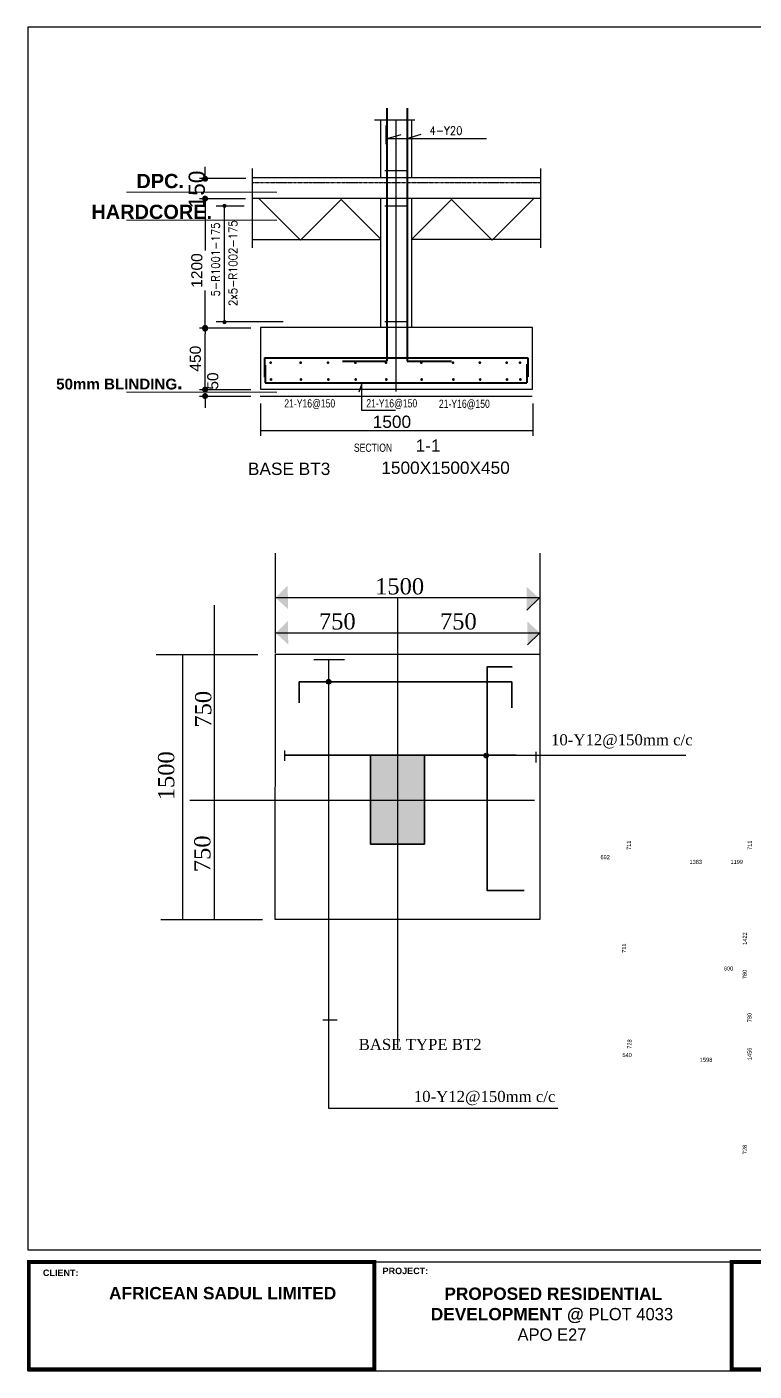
# Model space of a CAD drawing. Header units: inches. Extents: x 23 to 2032867, y 13 to 664695.
# Drawn here: x 454938 to 481823, y 6459 to 56169 of the extents above; entities that cross this region are included whole.
import ezdxf

# ---------------------------------------------------------------- set-up
doc = ezdxf.new("R2010")
doc.units = ezdxf.units.IN
doc.header["$MEASUREMENT"] = 0
doc.linetypes.add('CENTER2', pattern=[0.7, 0.5, -0.1, 0, -0.1])
doc.linetypes.add('PHANTOM', pattern=[2.5, 1.25, -0.25, 0.25, -0.25, 0.25, -0.25])
for name, color, linetype in [('03-DIMS', 180, 'Continuous'), ('Annotation - Text', 7, 'Continuous'), ('COLSTR', 5, 'Continuous'), ('COLTX', 7, 'Continuous'), ('dimensions', 1, 'Continuous'), ('F5', 5, 'Continuous'), ('FDNREIN', 5, 'Continuous'), ('FDNTX', 7, 'Continuous'), ('GRIDSTR', 1, 'CENTER2'), ('Text_blocks', 7, 'Continuous')]:
    doc.layers.add(name, color=color, linetype=linetype)
doc.layers.add('Dim', color=5, linetype='ByLayer', lineweight=0)
doc.layers.add('Text', color=7, linetype='Continuous', lineweight=25)
doc.styles.add('Dim', font='TXT', dxfattribs={"height": 1000})
doc.styles.add('GENERATED_STYLE_3', font='arialbd.ttf')
doc.styles.add('RCDIM', font='romans.shx', dxfattribs={"width": 0.8})
doc.styles.get("Standard").update_dxf_attribs({"font": 'arial.ttf'})
doc.dimstyles.new('STANDARD300', dxfattribs={"dimscale": 0, "dimtxt": 600, "dimasz": 220, "dimexe": 20, "dimexo": 20, "dimgap": 150, "dimtad": 1, "dimdec": 0, "dimzin": 0, "dimdsep": 46, "dimtxsty": 'Standard', "dimblk1": 'DOT', "dimblk2": 'DOT', "dimsah": 1, "dimcen": 0, "dimadec": 0, "dimazin": 0, "dimtfac": 1, "dimtdec": 0, "dimtofl": 0, "dimtmove": 2, "dimatfit": 3, "dimldrblk": 'DOT', "dimfxl": 20, "dimtolj": 1, "dimtzin": 0, "dimarcsym": 0})

# ---------------------------------------------------------------- blocks, each defined once
blk = doc.blocks.new('DOT')
at = {"layer": '03-DIMS', "color": 0, "linetype": 'ByBlock'}
blk.add_line((-0.5, 0), (-1, 0), dxfattribs=at)
at = {"layer": '03-DIMS', "color": 0, "linetype": 'ByBlock', "const_width": 0.5}
blk.add_lwpolyline([(-0.25, 0, 1), (0.25, 0, 1)], format="xyb", close=True, dxfattribs=at)
blk = doc.blocks.new('*D377')
at = {"layer": 'Defpoints', "color": 0, "transparency": 16777216}
for p in [(461524, 49817), (461527, 49817), (461532, 45007)]:
    blk.add_point(p, dxfattribs=at)
at = {"layer": 'dimensions', "color": 0, "lineweight": -2, "transparency": 16777216}
for p, q in [((461544, 49817), (461547, 49817)), ((461527, 49597), (461527, 47901)), ((461527, 45227), (461527, 46416)), ((461512, 45007), (461507, 45007))]:
    blk.add_line(p, q, dxfattribs=at)
at = {"layer": 'dimensions', "color": 0, "lineweight": -2, "transparency": 16777216, "xscale": 220, "yscale": 220, "zscale": 220}
for p, rotation in [((461527, 49817), 90), ((461527, 45007), 270)]:
    blk.add_blockref('DOT', p, dxfattribs=dict(at, rotation=rotation))
at = {"layer": 'dimensions', "color": 0, "transparency": 16777216, "insert": (461223, 47159), "char_height": 600, "attachment_point": 5, "rotation": 90}
blk.add_mtext('\\A1;{\\H0.684x;1200}', dxfattribs=at)
blk = doc.blocks.new('_Dot')
at = {"color": 0, "linetype": 'ByBlock', "lineweight": -2}
blk.add_line((-0.5, 0), (-1, 0), dxfattribs=at)
at = {"color": 0, "linetype": 'ByBlock', "const_width": 0.5}
blk.add_lwpolyline([(-0.25, 0, 1), (0.25, 0, 1)], format="xyb", close=True, dxfattribs=at)
blk = doc.blocks.new('*D378')
at = {"layer": 'Defpoints', "color": 0, "transparency": 16777216}
for p in [(461525, 42758), (461527, 42758), (461543, 42517)]:
    blk.add_point(p, dxfattribs=at)
at = {"layer": 'dimensions', "color": 0, "lineweight": -2, "transparency": 16777216}
for p, q in [((461527, 42978), (461527, 43198)), ((461545, 42758), (461547, 42758)), ((461523, 42517), (461507, 42517)), ((461527, 42297), (461527, 42077))]:
    blk.add_line(p, q, dxfattribs=at)
at = {"layer": 'dimensions', "color": 0, "lineweight": -2, "transparency": 16777216, "xscale": 220, "yscale": 220, "zscale": 220}
for p, rotation in [((461527, 42758), 270), ((461527, 42517), 90)]:
    blk.add_blockref('DOT', p, dxfattribs=dict(at, rotation=rotation))
at = {"layer": 'dimensions', "color": 0, "transparency": 16777216, "insert": (461813, 43072), "char_height": 600, "attachment_point": 5, "rotation": 90}
blk.add_mtext('\\A1;{\\H0.684x;50}', dxfattribs=at)
blk = doc.blocks.new('*D379')
at = {"layer": 'Defpoints', "color": 0, "transparency": 16777216}
for p in [(461521, 45040), (461527, 45040), (461539, 42758)]:
    blk.add_point(p, dxfattribs=at)
at = {"layer": 'dimensions', "color": 0, "lineweight": -2, "transparency": 16777216}
for p, q in [((461527, 42978), (461527, 44820)), ((461541, 45040), (461547, 45040)), ((461519, 42758), (461507, 42758))]:
    blk.add_line(p, q, dxfattribs=at)
at = {"layer": 'dimensions', "color": 0, "lineweight": -2, "transparency": 16777216, "xscale": 220, "yscale": 220, "zscale": 220}
for p, rotation in [((461527, 45040), 90), ((461527, 42758), 270)]:
    blk.add_blockref('DOT', p, dxfattribs=dict(at, rotation=rotation))
at = {"layer": 'dimensions', "color": 0, "transparency": 16777216, "insert": (461167, 43899), "char_height": 600, "attachment_point": 5, "rotation": 90}
blk.add_mtext('\\A1;{\\H0.684x;450}', dxfattribs=at)
blk = doc.blocks.new('*D380')
at = {"layer": 'Defpoints', "color": 0, "transparency": 16777216}
for p in [(461517, 50552), (461527, 50552), (461526, 49817)]:
    blk.add_point(p, dxfattribs=at)
at = {"layer": 'dimensions', "color": 0, "lineweight": -2, "transparency": 16777216}
for p, q in [((461527, 50772), (461527, 50992)), ((461537, 50552), (461547, 50552)), ((461546, 49817), (461547, 49817)), ((461527, 49597), (461527, 49377))]:
    blk.add_line(p, q, dxfattribs=at)
at = {"layer": 'dimensions', "color": 0, "lineweight": -2, "transparency": 16777216, "xscale": 220, "yscale": 220, "zscale": 220}
for p, rotation in [((461527, 50552), 270), ((461527, 49817), 90)]:
    blk.add_blockref('DOT', p, dxfattribs=dict(at, rotation=rotation))
at = {"layer": 'dimensions', "color": 0, "transparency": 16777216, "insert": (461223, 50155), "char_height": 600, "attachment_point": 5, "rotation": 90}
blk.add_mtext('\\A1;150', dxfattribs=at)

msp = doc.modelspace()

# ---------------------------------------------------------------- hatches: boundary and pattern name
h = msp.add_hatch(color=256)
h.dxf.hatch_style = 1
h.set_gradient(color1=(255, 255, 255), one_color=1, tint=1)
h.paths.add_polyline_path([(464588.568, 34640.148), (464585.857, 35068.148), (464129.189, 35068.148), (464126.568, 35065.603), (464126.568, 35062.776)])
h.paths.add_polyline_path([(464585.857, 35068.148), (464583.068, 35508.648), (464129.189, 35068.148)])
h = msp.add_hatch(color=256)
h.dxf.hatch_style = 1
h.set_gradient(color1=(255, 255, 255), one_color=1, tint=1)
h.paths.add_polyline_path([(473410.568, 35467.148), (473413.278, 35039.148), (473869.946, 35039.148), (473872.568, 35041.692), (473872.568, 35044.52)])
h.paths.add_polyline_path([(473413.278, 35039.148), (473416.068, 34598.648), (473869.946, 35039.148)])
h = msp.add_hatch(color=256)
h.dxf.hatch_style = 1
h.set_gradient(color1=(255, 255, 255), one_color=1, tint=1)
h.paths.add_polyline_path([(464598.568, 33331.148), (464595.857, 33759.148), (464139.189, 33759.148), (464136.568, 33756.603), (464136.568, 33753.776)])
h.paths.add_polyline_path([(464595.857, 33759.148), (464593.068, 34199.648), (464139.189, 33759.148)])
h = msp.add_hatch(color=256)
h.dxf.hatch_style = 1
h.set_gradient(color1=(255, 255, 255), one_color=1, tint=1)
h.paths.add_polyline_path([(473443.068, 34179.648), (473445.778, 33751.648), (473902.446, 33751.648), (473905.068, 33754.192), (473905.068, 33757.02)])
h.paths.add_polyline_path([(473445.778, 33751.648), (473448.568, 33311.148), (473902.446, 33751.648)])
h = msp.add_hatch(color=256)
h.dxf.hatch_style = 1
h.set_gradient(color1=(255, 255, 255), one_color=1, tint=1)
h.paths.add_polyline_path([(466089.068, 32039.576), (466089.068, 31958.148), (466178.45, 31958.148, 0.410808213)])
h.paths.add_polyline_path([(466178.568, 31953.648, 0.013088119), (466178.45, 31958.148), (466089.068, 31958.148), (466089.068, 31867.719, 0.42618782)])
h.paths.add_polyline_path([(466089.068, 31958.148), (466006.685, 31958.148, 0.013088119), (466006.568, 31953.648, 0.402339841), (466089.068, 31867.719)])
h.paths.add_polyline_path([(466089.068, 32039.576, 0.387212709), (466006.685, 31958.148), (466089.068, 31958.148)])
at = {"linetype": 'CENTER2', "lineweight": 35}
h = msp.add_hatch(color=256, dxfattribs=at)
h.set_gradient(color1=(245, 92, 10), one_color=1, tint=1)
h.paths.add_polyline_path([(467645.336, 25944.074), (467645.336, 29235.116), (469638.18, 29235.116), (469638.18, 25944.074)])
h = msp.add_hatch(color=256)
h.dxf.hatch_style = 1
h.set_gradient(color1=(255, 255, 255), one_color=1, tint=1)
h.paths.add_polyline_path([(471913.568, 29308.545), (471913.568, 29227.116), (472002.95, 29227.116, 0.410808213)])
h.paths.add_polyline_path([(472003.068, 29222.616, 0.013088119), (472002.95, 29227.116), (471913.568, 29227.116), (471913.568, 29136.687, 0.42618782)])
h.paths.add_polyline_path([(471913.568, 29227.116), (471831.185, 29227.116, 0.013088119), (471831.068, 29222.616, 0.402339841), (471913.568, 29136.687)])
h.paths.add_polyline_path([(471913.568, 29308.545, 0.387212709), (471831.185, 29227.116), (471913.568, 29227.116)])

# ---------------------------------------------------------------- linework, layer by layer
at = {"color": 0, "lineweight": 0}
for p, q in [((464178.365, 50053.152), (458614.783, 50053.152)), ((464178.365, 49026.763), (458614.783, 49026.763)), ((464178.365, 42660.214), (458614.783, 42660.214))]:
    msp.add_line(p, q, dxfattribs=at)
at = {"linetype": 'Continuous'}
msp.add_line((463579.326, 41242.721), (473638.337, 41242.721), dxfattribs=at)
for p, q in [((464128.068, 33013.648), (464128.068, 36705.648)), ((473905.568, 36705.648), (473905.568, 32924.148)), ((464128.068, 35068.148), (473905.568, 35068.148)), ((468635.568, 35068.148), (468635.568, 18393.148)), ((473416.068, 34598.648), (473874.068, 35043.148)), ((461864.568, 34779.148), (461864.568, 23155.739)), ((464128.068, 33755.648), (473905.568, 33755.648)), ((473448.568, 33311.148), (473906.568, 33755.648)), ((463478.068, 32948.648), (459717.068, 32948.648)), ((460692.068, 32948.648), (460692.068, 23155.373)), ((465544.068, 32771.148), (466676.068, 32771.148)), ((466087.068, 32748.148), (466087.068, 16186.148)), ((464468.068, 29411.476), (464468.068, 29028.476)), ((473748.068, 29355.976), (473748.068, 28961.976)), ((464465.568, 29235.116), (479303.068, 29235.116)), ((473031.568, 29235.116), (464476.068, 29235.116)), ((471678.568, 29241.476), (473031.568, 29241.476)), ((460956.441, 27572.136), (473699.068, 27576.616)), ((463649.068, 23144.648), (459888.068, 23144.648)), ((465873.068, 19452.148), (466411.068, 19452.148)), ((466087.068, 16186.148), (474565.068, 16186.148)), ((455010.933, 6531.874), (455010.933, 8885.358)), ((462151.006, 6531.874), (467782.113, 6531.874))]:
    msp.add_line(p, q)
at = {"lineweight": 35}
for p, q in [((472869.068, 31948.148), (465010.068, 31948.148)), ((465010.068, 31948.148), (465010.068, 31166.148)), ((472869.068, 30985.648), (472869.068, 31948.148)), ((472869.068, 31933.148), (472869.068, 30985.648))]:
    msp.add_line(p, q, dxfattribs=at)
at = {"linetype": 'CENTER2', "lineweight": 35}
for p, q in [((467645.336, 25944.074), (467645.336, 29235.116)), ((467645.336, 29235.116), (469638.18, 29235.116)), ((469638.18, 29235.116), (469638.18, 25944.074)), ((469638.18, 25944.074), (467645.336, 25944.074))]:
    msp.add_line(p, q, dxfattribs=at)
at = {"lineweight": 9}
msp.add_line((467782.113, 10495.147), (480996.407, 10495.147), dxfattribs=at)
for points in [[(464127.999, 32968.648), (473896.568, 32968.648), (473895.366, 23159.496), (464120.367, 23156.443)], [(529432.606, 6459.315), (454991.55, 6459.315), (455010.933, 10495.147), (529432.606, 10495.147)]]:
    msp.add_lwpolyline(points, close=True)
at = {"lineweight": 35}
msp.add_lwpolyline([(472074.068, 32497.648), (472866.568, 32497.648), (471948.568, 32497.648), (471948.568, 24232.81), (473327.568, 24226.81)], dxfattribs=at)
at = {"linetype": 'Continuous'}
msp.add_lwpolyline([(467645.336, 27544.81), (467645.336, 25944.074), (469638.18, 25944.074), (469638.18, 27544.81)], dxfattribs=at)
at = {"const_width": 145.119}
for points in [[(455010.933, 10495.147), (467782.113, 10495.147), (467782.113, 6531.874), (455010.933, 6531.874)], [(480996.407, 10495.147), (492691.767, 10495.147), (492691.767, 6531.874), (480996.407, 6531.874)]]:
    msp.add_lwpolyline(points, close=True, dxfattribs=at)
for centre in [(466092.568, 31953.648), (471917.068, 29222.616)]:
    msp.add_circle(centre, 86)
at = {"layer": 'COLSTR', "color": 0}
msp.add_line((468224.021, 51832.897), (468224.021, 52523.851), dxfattribs=at)
at = {"layer": 'COLTX', "color": 0}
msp.add_line((468986.539, 52037.738), (469512.647, 52195.225), dxfattribs=at)
msp.add_lwpolyline([(471934.504, 52022.967), (468217.101, 52022.967), (468770.913, 52192.964)], dxfattribs=at)
at = {"layer": 'dimensions', "color": 0}
for p, q in [((461314.224, 50577.315), (463038.406, 50577.315)), ((461314.224, 49816.815), (463015.543, 49816.815)), ((461932.373, 49555.196), (462969.818, 49555.196)), ((462245.951, 45266.031), (462245.951, 49564.543)), ((461932.373, 45271.282), (464415.744, 45271.282)), ((461314.224, 45039.687), (463214.041, 45039.687)), ((461314.224, 42758.187), (463214.041, 42758.187)), ((461314.224, 42516.971), (463214.041, 42516.971))]:
    msp.add_line(p, q, dxfattribs=at)
at = {"layer": 'dimensions', "color": 7}
msp.add_lwpolyline([(529432.606, 10928.727), (454991.55, 10928.727), (454991.55, 56168.564), (529432.606, 56168.564)], close=True, dxfattribs=at)
at = {"layer": 'dimensions', "color": 0, "const_width": 76.05}
for points in [[(462207.926, 49549.458, 1), (462283.976, 49549.458, 1)], [(462207.926, 45250.947, 1), (462283.976, 45250.947, 1)]]:
    msp.add_lwpolyline(points, format="xyb", close=True, dxfattribs=at)
at = {"layer": 'FDNREIN', "color": 0, "lineweight": 40}
for p, q in [((468246.367, 53166.296), (468246.367, 43810.632)), ((468997.211, 53166.344), (469001.388, 43810.68)), ((463722.632, 43924.868), (473452.076, 43924.868)), ((463722.632, 43924.868), (463722.632, 43220.245)), ((466611.942, 43810.632), (468250.544, 43810.632)), ((469001.388, 43810.68), (470639.99, 43810.68)), ((473452.076, 43924.868), (473452.076, 43222.859)), ((463751.136, 43663.076), (463751.136, 43010.184)), ((473418.459, 43693.693), (473418.459, 43010.184)), ((463751.136, 43010.184), (473418.459, 43010.184))]:
    msp.add_line(p, q, dxfattribs=at)
at = {"layer": 'FDNREIN', "color": 0, "linetype": 'PHANTOM'}
msp.add_line((463264.286, 50409.148), (473929.106, 50409.148), dxfattribs=at)
at = {"layer": 'FDNTX', "color": 0}
for p, q in [((467794.294, 52733.315), (469279.153, 52733.315)), ((468024.097, 50583.115), (468024.097, 52733.315)), ((469164.847, 50583.115), (469164.847, 52733.315)), ((463264.286, 50930.344), (463264.286, 47995.184)), ((468169.482, 50862.286), (469024.32, 50862.286)), ((473929.106, 50930.344), (473929.106, 47995.184)), ((473929.106, 50583.115), (463264.286, 50583.115)), ((469164.847, 50583.115), (469164.847, 50621.943)), ((473929.106, 49822.615), (463264.286, 49822.615)), ((465058.159, 48282.32), (463516.51, 49822.615)), ((466558.963, 49781.803), (465058.159, 48282.32)), ((468027.837, 48314.223), (466558.963, 49781.803)), ((468024.097, 45046.961), (468024.097, 49822.615)), ((469164.847, 45046.961), (469164.847, 49822.615)), ((469165.555, 48314.223), (470634.43, 49781.803)), ((470634.43, 49781.803), (472135.233, 48282.32)), ((472135.233, 48282.32), (473676.882, 49822.615)), ((468169.482, 49550.648), (469024.32, 49550.648)), ((463264.286, 48301.615), (468028.545, 48301.615)), ((473929.106, 48301.615), (469164.847, 48301.615)), ((468169.482, 45271.33), (469024.32, 45271.33)), ((463563.043, 42511.961), (473622.594, 42511.961))]:
    msp.add_line(p, q, dxfattribs=at)
msp.add_lwpolyline([(463570.061, 42765.461), (473629.072, 42765.461), (473629.072, 45046.961), (463570.061, 45046.961)], close=True, dxfattribs=at)
at = {"layer": 'FDNTX', "color": 0, "const_width": 50.7}
for points in [[(463924.386, 43751.554, 1), (463975.086, 43751.554, 1)], [(465030.889, 43751.554, 1), (465081.589, 43751.554, 1)], [(466044.889, 43751.554, 1), (466095.589, 43751.554, 1)], [(467058.889, 43751.554, 1), (467109.589, 43751.554, 1)], [(468186.425, 43751.554, 1), (468237.125, 43751.554, 1)], [(469496.269, 43751.554, 1), (469546.969, 43751.554, 1)], [(470665.418, 43751.554, 1), (470716.118, 43751.554, 1)], [(471657.672, 43751.554, 1), (471708.372, 43751.554, 1)], [(472649.913, 43751.554, 1), (472700.613, 43751.554, 1)], [(473142.889, 43751.554, 1), (473193.589, 43751.554, 1)], [(463936.877, 43128.606, 1), (463987.577, 43128.606, 1)], [(465043.381, 43128.606, 1), (465094.081, 43128.606, 1)], [(466057.381, 43128.606, 1), (466108.081, 43128.606, 1)], [(467071.381, 43128.606, 1), (467122.081, 43128.606, 1)], [(468198.917, 43128.606, 1), (468249.617, 43128.606, 1)], [(469508.761, 43128.606, 1), (469559.461, 43128.606, 1)], [(470677.91, 43128.606, 1), (470728.61, 43128.606, 1)], [(471670.163, 43128.606, 1), (471720.863, 43128.606, 1)], [(472662.404, 43128.606, 1), (472713.104, 43128.606, 1)], [(473155.381, 43128.606, 1), (473206.081, 43128.606, 1)]]:
    msp.add_lwpolyline(points, format="xyb", close=True, dxfattribs=at)
at = {"layer": 'GRIDSTR', "color": 0}
for p, q in [((468594.472, 42682.161), (468594.472, 52733.315)), ((463579.326, 42236.119), (463579.326, 41050.494)), ((473638.337, 42236.119), (473638.337, 41050.494))]:
    msp.add_line(p, q, dxfattribs=at)
at = {"layer": 'Text', "color": 0}
msp.add_lwpolyline([(468568.623, 41984.395), (467319.764, 41984.395), (467319.764, 42986.673), (467212.662, 42666.093)], dxfattribs=at)

# ---------------------------------------------------------------- texts
at = {"linetype": 'Continuous', "attachment_point": 1}
for s, width, insert, char_height in [('{\\fTimes New Roman|b0|i0|c0|p18;1500}', 1939, (467811.568, 35781.275), 600), ('{\\fTimes New Roman|b0|i0|c0|p18;750}', 1939, (465733.568, 34484.275), 600), ('{\\fTimes New Roman|b0|i0|c0|p18;750}', 1939, (470209.568, 34484.275), 600), ('{\\fTimes New Roman|b0|i0|c0|p18;10-Y12@150mm c/c}', 6159.98155, (474315.776, 30010.72), 410.4), ('{\\fTimes New Roman|b0|i0|c0|p18;BASE TYPE BT2}', 5292.21001, (467203.068, 18746.148), 410.4), ('{\\fTimes New Roman|b0|i0|c0|p18;10-Y12@150mm c/c}', 6159.98155, (469242.276, 16820.775), 410.4)]:
    msp.add_mtext_dynamic_manual_height_columns(s, width=width, gutter_width=1, heights=[0], dxfattribs=dict(at, insert=insert, char_height=char_height))
at = {"linetype": 'Continuous', "char_height": 600, "attachment_point": 1, "rotation": 90}
for s, insert in [('{\\fTimes New Roman|b0|i0|c0|p18;750}', (461156.441, 30254.356)), ('{\\fTimes New Roman|b0|i0|c0|p18;1500}', (459787.441, 27568.856)), ('{\\fTimes New Roman|b0|i0|c0|p18;750}', (461123.441, 24909.856))]:
    msp.add_mtext_dynamic_manual_height_columns(s, width=4150.63981, gutter_width=1, heights=[0], dxfattribs=dict(at, insert=insert))
at = {"layer": 'Annotation - Text', "color": 3, "linetype": 'Continuous', "lineweight": 20, "char_height": 456.80379, "width": 9743.15547, "attachment_point": 2, "line_spacing_factor": 0.992596, "style": 'GENERATED_STYLE_3'}
for s, insert in [('\\pi90.86284;AFRICEAN SADUL LIMITED', (462129.526, 9570.992)), ('\\pi90.86284;PROPOSED RESIDENTIAL DEVELOPMENT @ {\\fStencil|b0|i0|c0|p82;PLOT 4033 APO E27}', (474350.036, 9550.018))]:
    msp.add_mtext(s, dxfattribs=dict(at, insert=insert))
at = {"layer": 'COLTX', "color": 0, "style": 'RCDIM', "width": 0.9}
msp.add_text('4-Y20', height=304.2, dxfattribs=at).set_placement((469822.358, 52182.469))
at = {"layer": 'Dim', "color": 7, "linetype": 'Continuous', "char_height": 150, "width": 10, "attachment_point": 8, "rotation": 90, "style": 'Dim'}
for s, insert in [('711', (477266.437, 25904.779)), ('711', (481729.808, 25904.779)), ('1422', (481554.808, 22455.629)), ('711', (477091.437, 22100.059)), ('780', (481554.808, 21129.509)), ('780', (481729.808, 19534.569)), ('728', (477292.438, 18555.599)), ('1456', (481729.808, 18191.619)), ('728', (481554.808, 14655.479))]:
    msp.add_mtext(s, dxfattribs=dict(at, insert=insert))
at = {"layer": 'Dim', "color": 7, "linetype": 'Continuous', "char_height": 150, "width": 10, "attachment_point": 8, "style": 'Dim'}
for s, insert in [('692', (476317.271, 25388.419)), ('1383', (479665.558, 25213.419)), ('1199', (481181.478, 25213.419)), ('600', (480878.708, 21268.969)), ('540', (477128.338, 18069.529)), ('1598', (480049.548, 17894.529))]:
    msp.add_mtext(s, dxfattribs=dict(at, insert=insert))
at = {"layer": 'dimensions', "color": 0, "style": 'RCDIM', "width": 0.9}
for s, p in [('5-R1001-175', (462065.257, 46201.518)), ('2x5-R1002-175', (462709.498, 45846.402))]:
    msp.add_text(s, height=304.2, rotation=90, dxfattribs=at).set_placement(p)
at = {"layer": 'F5', "color": 1, "lineweight": -2, "char_height": 239.06405, "width": 3614.42669, "attachment_point": 4}
for s, insert in [('{\\fArial|b1|i0|c0|p34;CLIENT:}', (455530.419, 10093.696)), ('{\\fArial|b1|i0|c0|p34;PROJECT:}', (468087.164, 10162.805))]:
    msp.add_mtext(s, dxfattribs=dict(at, insert=insert))
at = {"layer": 'FDNREIN', "color": 0}
for s, p in [('1500', (467724.459, 41337.111)), ('1-1', (469308.481, 40455.456)), ('BASE BT3', (463110.062, 39597.432)), ('1500X1500X450', (468041.564, 39636.334))]:
    msp.add_text(s, height=456.3, dxfattribs=at).set_placement(p)
at = {"layer": 'Text', "color": 0, "width": 0.75}
for s, p in [('21-Y16@150', (464454.185, 42093.824)), ('21-Y16@150', (467485.94, 42096.436)), ('21-Y16@150', (470169.959, 42079.591)), ('SECTION', (467026.86, 40454.644))]:
    msp.add_text(s, height=304.2, dxfattribs=at).set_placement(p)
at = {"layer": 'Text_blocks', "color": 0, "lineweight": 0, "char_height": 527.34375, "width": 9570.91592, "attachment_point": 2, "style": 'GENERATED_STYLE_3'}
for s, insert in [('{\\fArial Greek|b1|i0|c0|p34;DPC.}', (459865.342, 50732.666)), ('{\\fArial Greek|b1|i0|c0|p34;HARDCORE.}', (459553.342, 49592.516)), ('{\\fArial Greek|b1|i0|c0|p34;\\H0.75852x;50mm BLINDING\\H1.3184x;.}', (458358.842, 43287.95))]:
    msp.add_mtext(s, dxfattribs=dict(at, insert=insert))

# ---------------------------------------------------------------- dimensions: what is measured, and where the dimension line sits
at = {"layer": 'dimensions', "color": 0}
for base, p1, p2, text, picture, middle in [((461526.986, 50551.652), (461526.347, 49816.815), (461516.713, 50551.652), '150', '*D380', (461222.786, 50154.886)), ((461526.986, 49816.815), (461532.403, 45006.909), (461523.752, 49816.815), '{\\H0.684x;1200}', '*D377', (461222.786, 47158.527)), ((461526.986, 42758.187), (461542.902, 42517.356), (461525.146, 42758.187), '{\\H0.684x;50}', '*D378', (461813.494, 43072.352))]:
    dim = msp.add_linear_dim(base=base, p1=p1, p2=p2, angle=90, text=text, dimstyle='STANDARD300', override={"dimscale": 1}, dxfattribs=at)
    dim.commit()
    dim.dimension.update_dxf_attribs({"geometry": picture, "text_midpoint": middle, "dimtype": 160})
dim = msp.add_linear_dim(base=(461526.986, 45039.687), p1=(461539.487, 42758.187), p2=(461521.23, 45039.687), angle=90, text='{\\H0.684x;450}', dimstyle='STANDARD300', override={"dimscale": 1}, dxfattribs=at)
dim.commit()
dim.dimension.update_dxf_attribs({"geometry": '*D379', "text_midpoint": (461167.447, 43898.937)})

doc.saveas('drawing.dxf')
